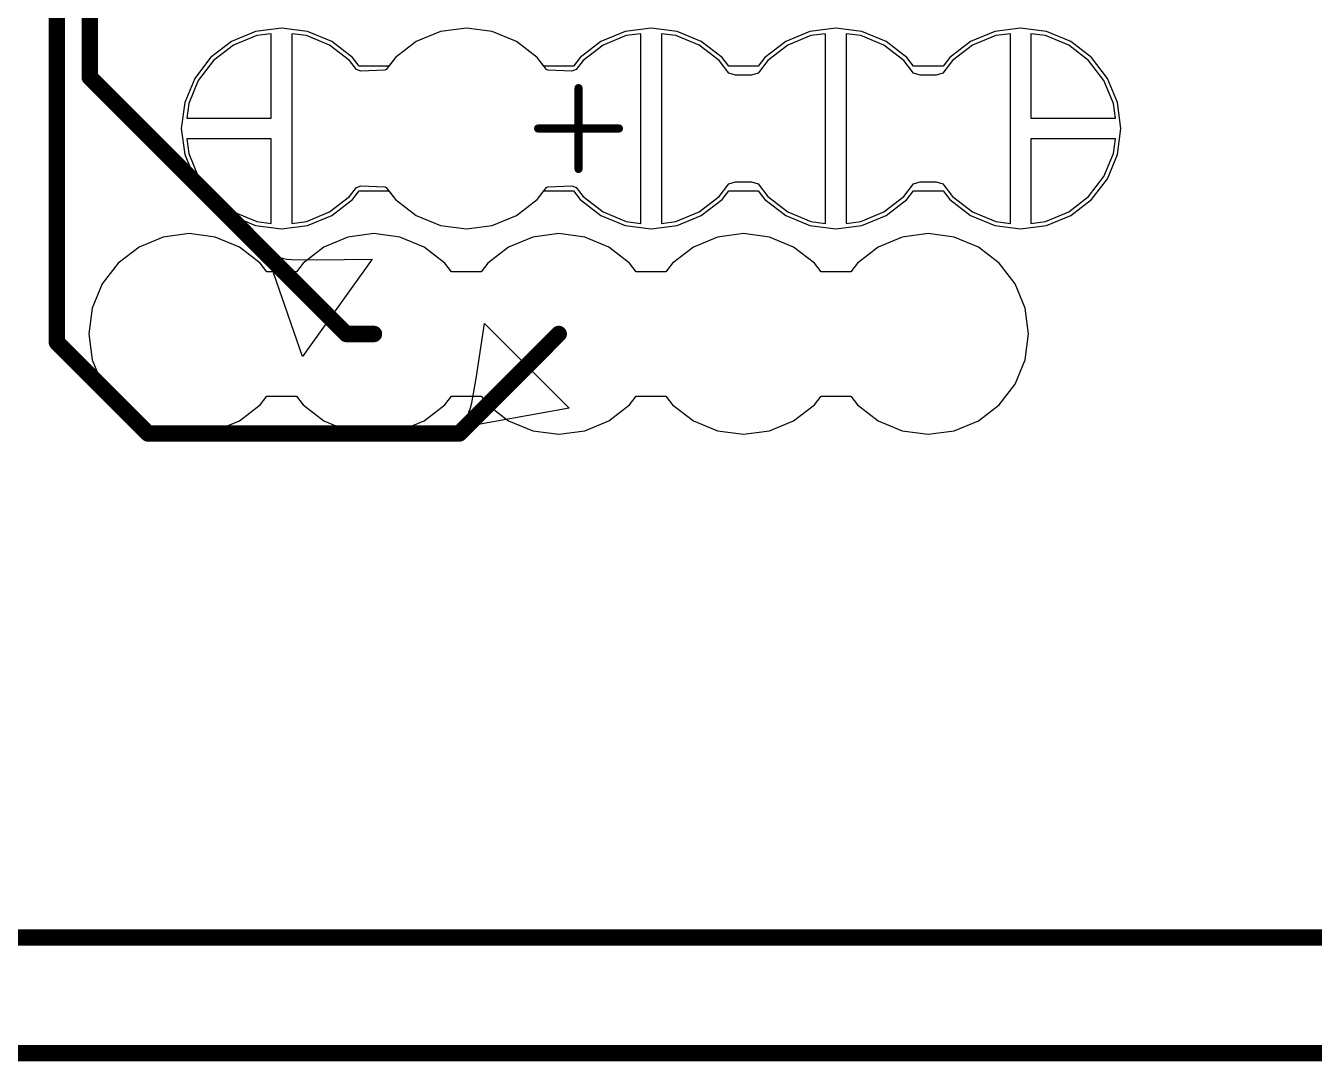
# Model space of a CAD drawing. Header units: inches. Extents: x -0.01 to 3.94, y -0.06 to 4.68.
# Drawn here: x 2.132 to 2.76, y -0.06 to 0.444 of the extents above; entities that cross this region are included whole.
import ezdxf

# ---------------------------------------------------------------- set-up
doc = ezdxf.new("R2010")
doc.units = ezdxf.units.IN
doc.header["$MEASUREMENT"] = 0
for name, color, linetype in [('Board outline', 6, 'Continuous'), ('Bottom Layer', 5, 'Continuous'), ('Bottom Solder', 6, 'Continuous'), ('Int1 -GND)', 16, 'Continuous'), ('Int2 -PWR)', 76, 'Continuous'), ('Multi-Layer', 9, 'Continuous'), ('Pad Holes', 156, 'Continuous'), ('Top Courtyard', 56, 'Continuous'), ('Top Layer', 1, 'Continuous'), ('Top Overlay', 2, 'Continuous'), ('Top Solder', 216, 'Continuous')]:
    doc.layers.add(name, color=color, linetype=linetype)

# ---------------------------------------------------------------- blocks, each defined once
blk = doc.blocks.new('66D8AC91_DC10_42D3_BF25_693004815827_553')
at = {"layer": 'Bottom Layer'}
h = blk.add_hatch(color=5, dxfattribs=at)
edge = h.paths.add_edge_path()
edge.add_arc((-0.14459, 0), 0.03642, 0, 360)
h = blk.add_hatch(color=5, dxfattribs=at)
edge = h.paths.add_edge_path()
edge.add_arc((-0.05463, 0), 0.03642, 0, 360)
h = blk.add_hatch(color=5, dxfattribs=at)
edge = h.paths.add_edge_path()
edge.add_arc((0.03534, 0), 0.03642, 0, 360)
h = blk.add_hatch(color=5, dxfattribs=at)
edge = h.paths.add_edge_path()
edge.add_arc((0.1253, 0), 0.03642, 0, 360)
h = blk.add_hatch(color=5, dxfattribs=at)
edge = h.paths.add_edge_path()
edge.add_arc((0.21526, 0), 0.03642, 0, 360)
h = blk.add_hatch(color=5, dxfattribs=at)
edge = h.paths.add_edge_path()
edge.add_arc((-0.18957, -0.1), 0.03642, 0, 360)
h = blk.add_hatch(color=5, dxfattribs=at)
edge = h.paths.add_edge_path()
edge.add_arc((-0.09961, -0.1), 0.03642, 0, 360)
h = blk.add_hatch(color=5, dxfattribs=at)
edge = h.paths.add_edge_path()
edge.add_arc((-0.00965, -0.1), 0.03642, 0, 360)
h = blk.add_hatch(color=5, dxfattribs=at)
edge = h.paths.add_edge_path()
edge.add_arc((0.08032, -0.1), 0.03642, 0, 360)
h = blk.add_hatch(color=5, dxfattribs=at)
edge = h.paths.add_edge_path()
edge.add_arc((0.17028, -0.1), 0.03642, 0, 360)
at = {"layer": 'Bottom Solder'}
h = blk.add_hatch(color=6, dxfattribs=at)
edge = h.paths.add_edge_path()
edge.add_arc((-0.14459, 0), 0.03839, 0, 360)
h = blk.add_hatch(color=6, dxfattribs=at)
edge = h.paths.add_edge_path()
edge.add_arc((-0.05463, 0), 0.03839, 0, 360)
h = blk.add_hatch(color=6, dxfattribs=at)
edge = h.paths.add_edge_path()
edge.add_arc((0.03534, 0), 0.03839, 0, 360)
h = blk.add_hatch(color=6, dxfattribs=at)
edge = h.paths.add_edge_path()
edge.add_arc((0.1253, 0), 0.03839, 0, 360)
h = blk.add_hatch(color=6, dxfattribs=at)
edge = h.paths.add_edge_path()
edge.add_arc((0.21526, 0), 0.03839, 0, 360)
h = blk.add_hatch(color=6, dxfattribs=at)
edge = h.paths.add_edge_path()
edge.add_arc((-0.18957, -0.1), 0.03839, 0, 360)
h = blk.add_hatch(color=6, dxfattribs=at)
edge = h.paths.add_edge_path()
edge.add_arc((-0.09961, -0.1), 0.03839, 0, 360)
h = blk.add_hatch(color=6, dxfattribs=at)
edge = h.paths.add_edge_path()
edge.add_arc((-0.00965, -0.1), 0.03839, 0, 360)
h = blk.add_hatch(color=6, dxfattribs=at)
edge = h.paths.add_edge_path()
edge.add_arc((0.08032, -0.1), 0.03839, 0, 360)
h = blk.add_hatch(color=6, dxfattribs=at)
edge = h.paths.add_edge_path()
edge.add_arc((0.17028, -0.1), 0.03839, 0, 360)
at = {"layer": 'Int1 -GND)'}
h = blk.add_hatch(color=7, dxfattribs=at)
edge = h.paths.add_edge_path()
edge.add_arc((-0.14459, 0), 0.03642, 0, 360)
h = blk.add_hatch(color=7, dxfattribs=at)
edge = h.paths.add_edge_path()
edge.add_arc((-0.05463, 0), 0.03642, 0, 360)
h = blk.add_hatch(color=7, dxfattribs=at)
edge = h.paths.add_edge_path()
edge.add_arc((0.03534, 0), 0.03642, 0, 360)
h = blk.add_hatch(color=7, dxfattribs=at)
edge = h.paths.add_edge_path()
edge.add_arc((0.1253, 0), 0.03642, 0, 360)
h = blk.add_hatch(color=7, dxfattribs=at)
edge = h.paths.add_edge_path()
edge.add_arc((0.21526, 0), 0.03642, 0, 360)
h = blk.add_hatch(color=7, dxfattribs=at)
edge = h.paths.add_edge_path()
edge.add_arc((-0.18957, -0.1), 0.03642, 0, 360)
h = blk.add_hatch(color=7, dxfattribs=at)
edge = h.paths.add_edge_path()
edge.add_arc((-0.09961, -0.1), 0.03642, 0, 360)
h = blk.add_hatch(color=7, dxfattribs=at)
edge = h.paths.add_edge_path()
edge.add_arc((-0.00965, -0.1), 0.03642, 0, 360)
h = blk.add_hatch(color=7, dxfattribs=at)
edge = h.paths.add_edge_path()
edge.add_arc((0.08032, -0.1), 0.03642, 0, 360)
h = blk.add_hatch(color=7, dxfattribs=at)
edge = h.paths.add_edge_path()
edge.add_arc((0.17028, -0.1), 0.03642, 0, 360)
at = {"layer": 'Int2 -PWR)'}
h = blk.add_hatch(color=7, dxfattribs=at)
edge = h.paths.add_edge_path()
edge.add_arc((-0.14459, 0), 0.03642, 0, 360)
h = blk.add_hatch(color=7, dxfattribs=at)
edge = h.paths.add_edge_path()
edge.add_arc((-0.05463, 0), 0.03642, 0, 360)
h = blk.add_hatch(color=7, dxfattribs=at)
edge = h.paths.add_edge_path()
edge.add_arc((0.03534, 0), 0.03642, 0, 360)
h = blk.add_hatch(color=7, dxfattribs=at)
edge = h.paths.add_edge_path()
edge.add_arc((0.1253, 0), 0.03642, 0, 360)
h = blk.add_hatch(color=7, dxfattribs=at)
edge = h.paths.add_edge_path()
edge.add_arc((0.21526, 0), 0.03642, 0, 360)
h = blk.add_hatch(color=7, dxfattribs=at)
edge = h.paths.add_edge_path()
edge.add_arc((-0.18957, -0.1), 0.03642, 0, 360)
h = blk.add_hatch(color=7, dxfattribs=at)
edge = h.paths.add_edge_path()
edge.add_arc((-0.09961, -0.1), 0.03642, 0, 360)
h = blk.add_hatch(color=7, dxfattribs=at)
edge = h.paths.add_edge_path()
edge.add_arc((-0.00965, -0.1), 0.03642, 0, 360)
h = blk.add_hatch(color=7, dxfattribs=at)
edge = h.paths.add_edge_path()
edge.add_arc((0.08032, -0.1), 0.03642, 0, 360)
h = blk.add_hatch(color=7, dxfattribs=at)
edge = h.paths.add_edge_path()
edge.add_arc((0.17028, -0.1), 0.03642, 0, 360)
at = {"layer": 'Multi-Layer'}
h = blk.add_hatch(color=9, dxfattribs=at)
edge = h.paths.add_edge_path()
edge.add_arc((-0.14459, 0), 0.03642, 0, 360)
h = blk.add_hatch(color=9, dxfattribs=at)
edge = h.paths.add_edge_path()
edge.add_arc((-0.05463, 0), 0.03642, 0, 360)
h = blk.add_hatch(color=9, dxfattribs=at)
edge = h.paths.add_edge_path()
edge.add_arc((0.03534, 0), 0.03642, 0, 360)
h = blk.add_hatch(color=9, dxfattribs=at)
edge = h.paths.add_edge_path()
edge.add_arc((0.1253, 0), 0.03642, 0, 360)
h = blk.add_hatch(color=9, dxfattribs=at)
edge = h.paths.add_edge_path()
edge.add_arc((0.21526, 0), 0.03642, 0, 360)
h = blk.add_hatch(color=9, dxfattribs=at)
edge = h.paths.add_edge_path()
edge.add_arc((-0.18957, -0.1), 0.03642, 0, 360)
h = blk.add_hatch(color=9, dxfattribs=at)
edge = h.paths.add_edge_path()
edge.add_arc((-0.09961, -0.1), 0.03642, 0, 360)
h = blk.add_hatch(color=9, dxfattribs=at)
edge = h.paths.add_edge_path()
edge.add_arc((-0.00965, -0.1), 0.03642, 0, 360)
h = blk.add_hatch(color=9, dxfattribs=at)
edge = h.paths.add_edge_path()
edge.add_arc((0.08032, -0.1), 0.03642, 0, 360)
h = blk.add_hatch(color=9, dxfattribs=at)
edge = h.paths.add_edge_path()
edge.add_arc((0.17028, -0.1), 0.03642, 0, 360)
at = {"layer": 'Pad Holes'}
h = blk.add_hatch(color=7, dxfattribs=at)
edge = h.paths.add_edge_path()
edge.add_arc((-0.14459, 0), 0.01969, 0, 360)
h = blk.add_hatch(color=7, dxfattribs=at)
edge = h.paths.add_edge_path()
edge.add_arc((-0.05463, 0), 0.01969, 0, 360)
h = blk.add_hatch(color=7, dxfattribs=at)
edge = h.paths.add_edge_path()
edge.add_arc((0.03534, 0), 0.01969, 0, 360)
h = blk.add_hatch(color=7, dxfattribs=at)
edge = h.paths.add_edge_path()
edge.add_arc((0.1253, 0), 0.01969, 0, 360)
h = blk.add_hatch(color=7, dxfattribs=at)
edge = h.paths.add_edge_path()
edge.add_arc((0.21526, 0), 0.01969, 0, 360)
h = blk.add_hatch(color=7, dxfattribs=at)
edge = h.paths.add_edge_path()
edge.add_arc((-0.18957, -0.1), 0.01969, 0, 360)
h = blk.add_hatch(color=7, dxfattribs=at)
edge = h.paths.add_edge_path()
edge.add_arc((-0.09961, -0.1), 0.01969, 0, 360)
h = blk.add_hatch(color=7, dxfattribs=at)
edge = h.paths.add_edge_path()
edge.add_arc((-0.00965, -0.1), 0.01969, 0, 360)
h = blk.add_hatch(color=7, dxfattribs=at)
edge = h.paths.add_edge_path()
edge.add_arc((0.08032, -0.1), 0.01969, 0, 360)
h = blk.add_hatch(color=7, dxfattribs=at)
edge = h.paths.add_edge_path()
edge.add_arc((0.17028, -0.1), 0.01969, 0, 360)
at = {"layer": 'Top Layer'}
h = blk.add_hatch(color=1, dxfattribs=at)
edge = h.paths.add_edge_path()
edge.add_arc((-0.14459, 0), 0.03642, 0, 360)
h = blk.add_hatch(color=1, dxfattribs=at)
edge = h.paths.add_edge_path()
edge.add_arc((-0.05463, 0), 0.03642, 0, 360)
h = blk.add_hatch(color=1, dxfattribs=at)
edge = h.paths.add_edge_path()
edge.add_arc((0.03534, 0), 0.03642, 0, 360)
h = blk.add_hatch(color=1, dxfattribs=at)
edge = h.paths.add_edge_path()
edge.add_arc((0.1253, 0), 0.03642, 0, 360)
h = blk.add_hatch(color=1, dxfattribs=at)
edge = h.paths.add_edge_path()
edge.add_arc((0.21526, 0), 0.03642, 0, 360)
h = blk.add_hatch(color=1, dxfattribs=at)
edge = h.paths.add_edge_path()
edge.add_arc((-0.18957, -0.1), 0.03642, 0, 360)
h = blk.add_hatch(color=1, dxfattribs=at)
edge = h.paths.add_edge_path()
edge.add_arc((-0.09961, -0.1), 0.03642, 0, 360)
h = blk.add_hatch(color=1, dxfattribs=at)
edge = h.paths.add_edge_path()
edge.add_arc((-0.00965, -0.1), 0.03642, 0, 360)
h = blk.add_hatch(color=1, dxfattribs=at)
edge = h.paths.add_edge_path()
edge.add_arc((0.08032, -0.1), 0.03642, 0, 360)
h = blk.add_hatch(color=1, dxfattribs=at)
edge = h.paths.add_edge_path()
edge.add_arc((0.17028, -0.1), 0.03642, 0, 360)
at = {"layer": 'Top Solder'}
h = blk.add_hatch(color=216, dxfattribs=at)
edge = h.paths.add_edge_path()
edge.add_arc((-0.14459, 0), 0.03839, 0, 360)
h = blk.add_hatch(color=216, dxfattribs=at)
edge = h.paths.add_edge_path()
edge.add_arc((-0.05463, 0), 0.03839, 0, 360)
h = blk.add_hatch(color=216, dxfattribs=at)
edge = h.paths.add_edge_path()
edge.add_arc((0.03534, 0), 0.03839, 0, 360)
h = blk.add_hatch(color=216, dxfattribs=at)
edge = h.paths.add_edge_path()
edge.add_arc((0.1253, 0), 0.03839, 0, 360)
h = blk.add_hatch(color=216, dxfattribs=at)
edge = h.paths.add_edge_path()
edge.add_arc((0.21526, 0), 0.03839, 0, 360)
h = blk.add_hatch(color=216, dxfattribs=at)
edge = h.paths.add_edge_path()
edge.add_arc((-0.18957, -0.1), 0.03839, 0, 360)
h = blk.add_hatch(color=216, dxfattribs=at)
edge = h.paths.add_edge_path()
edge.add_arc((-0.09961, -0.1), 0.03839, 0, 360)
h = blk.add_hatch(color=216, dxfattribs=at)
edge = h.paths.add_edge_path()
edge.add_arc((-0.00965, -0.1), 0.03839, 0, 360)
h = blk.add_hatch(color=216, dxfattribs=at)
edge = h.paths.add_edge_path()
edge.add_arc((0.08032, -0.1), 0.03839, 0, 360)
h = blk.add_hatch(color=216, dxfattribs=at)
edge = h.paths.add_edge_path()
edge.add_arc((0.17028, -0.1), 0.03839, 0, 360)
at = {"layer": 'Top Courtyard'}
for points in [[(0, -0.01969, 0.00394, 0.00394, 0), (0, 0.01968, 0.00394, 0.00394, 0)], [(-0.01968, 0, 0.00394, 0.00394, 0), (0.01969, 0, 0.00394, 0.00394, 0)]]:
    blk.add_lwpolyline(points, format="xyseb", dxfattribs=at)
for points in [[(-0.00098, 0.01968, 0.00197, 0.00197, 1), (0.00098, 0.01968, 0.00197, 0.00197, 1)], [(-0.02067, 0, 0.00197, 0.00197, 1), (-0.0187, 0, 0.00197, 0.00197, 1)], [(0.0187, 0, 0.00197, 0.00197, 1), (0.02067, 0, 0.00197, 0.00197, 1)], [(-0.00098, -0.01969, 0.00197, 0.00197, 1), (0.00098, -0.01969, 0.00197, 0.00197, 1)]]:
    blk.add_lwpolyline(points, format="xyseb", close=True, dxfattribs=at)
at = {"layer": 'Top Overlay'}
blk.add_lwpolyline([(-0.625, -0.45, 0.00787, 0.00787, 0), (0.625, -0.45, 0.00787, 0.00787, 0)], format="xyseb", dxfattribs=at)

msp = doc.modelspace()

# ---------------------------------------------------------------- linework, layer by layer
at = {"layer": 'Board outline'}
msp.add_lwpolyline([(0, 0, 0.00787, 0.00787, 0), (3.93701, 0, 0.00787, 0.00787, 0)], format="xyseb", dxfattribs=at)
at = {"layer": 'Int1 -GND)'}
for p, q in [((2.25199, 0.43986), (2.24487, 0.43892)), ((2.25199, 0.3987), (2.25199, 0.43986)), ((2.26911, 0.43892), (2.26199, 0.43986)), ((2.26199, 0.43986), (2.26199, 0.3937)), ((2.33431, 0.44087), (2.32253, 0.43599)), ((2.34695, 0.44254), (2.33431, 0.44087)), ((2.35959, 0.44087), (2.34695, 0.44254)), ((2.37137, 0.43599), (2.35959, 0.44087)), ((2.43191, 0.43986), (2.42479, 0.43892)), ((2.43191, 0.3937), (2.43191, 0.43986)), ((2.44903, 0.43892), (2.44191, 0.43986)), ((2.44191, 0.43986), (2.44191, 0.3937)), ((2.52187, 0.43986), (2.51475, 0.43892)), ((2.52187, 0.3937), (2.52187, 0.43986)), ((2.53899, 0.43892), (2.53187, 0.43986)), ((2.53187, 0.43986), (2.53187, 0.3937)), ((2.61183, 0.43986), (2.60471, 0.43892)), ((2.61183, 0.3937), (2.61183, 0.43986)), ((2.62895, 0.43892), (2.62183, 0.43986)), ((2.62183, 0.43986), (2.62183, 0.3987)), ((2.23358, 0.43425), (2.22388, 0.42681)), ((2.24487, 0.43892), (2.23358, 0.43425)), ((2.2804, 0.43425), (2.26911, 0.43892)), ((2.29009, 0.42681), (2.2804, 0.43425)), ((2.32253, 0.43599), (2.31242, 0.42823)), ((2.38148, 0.42823), (2.37137, 0.43599)), ((2.4135, 0.43425), (2.40381, 0.42681)), ((2.42479, 0.43892), (2.4135, 0.43425)), ((2.46032, 0.43425), (2.44903, 0.43892)), ((2.47002, 0.42681), (2.46032, 0.43425)), ((2.50346, 0.43425), (2.49376, 0.42681)), ((2.51475, 0.43892), (2.50346, 0.43425)), ((2.55028, 0.43425), (2.53899, 0.43892)), ((2.55998, 0.42681), (2.55028, 0.43425)), ((2.59342, 0.43425), (2.58372, 0.42681)), ((2.60471, 0.43892), (2.59342, 0.43425)), ((2.64024, 0.43425), (2.62895, 0.43892)), ((2.64994, 0.42681), (2.64024, 0.43425)), ((2.22388, 0.42681), (2.21644, 0.41711)), ((2.29345, 0.42243), (2.29009, 0.42681)), ((2.31242, 0.42823), (2.30793, 0.42239)), ((2.38596, 0.42239), (2.38148, 0.42823)), ((2.40381, 0.42681), (2.40044, 0.42243)), ((2.47478, 0.4206), (2.47002, 0.42681)), ((2.49376, 0.42681), (2.489, 0.4206)), ((2.56474, 0.4206), (2.55998, 0.42681)), ((2.58372, 0.42681), (2.57896, 0.4206)), ((2.65738, 0.41711), (2.64994, 0.42681)), ((2.29553, 0.42163), (2.29345, 0.42243)), ((2.30726, 0.42205), (2.29553, 0.42163)), ((2.30793, 0.42239), (2.30726, 0.42205)), ((2.38664, 0.42205), (2.38596, 0.42239)), ((2.39836, 0.42163), (2.38664, 0.42205)), ((2.40044, 0.42243), (2.39836, 0.42163)), ((2.47798, 0.41963), (2.47478, 0.4206)), ((2.489, 0.4206), (2.4858, 0.41963)), ((2.56794, 0.41963), (2.56474, 0.4206)), ((2.57896, 0.4206), (2.57576, 0.41963)), ((2.21644, 0.41711), (2.21177, 0.40582)), ((2.4858, 0.41963), (2.47798, 0.41963)), ((2.57576, 0.41963), (2.56794, 0.41963)), ((2.66205, 0.40582), (2.65738, 0.41711)), ((2.21177, 0.40582), (2.21083, 0.3987)), ((2.66299, 0.3987), (2.66205, 0.40582)), ((2.21083, 0.3987), (2.25199, 0.3987)), ((2.62183, 0.3987), (2.66299, 0.3987)), ((2.26199, 0.3937), (2.26199, 0.34754)), ((2.43191, 0.34754), (2.43191, 0.3937)), ((2.44191, 0.3937), (2.44191, 0.34754)), ((2.52187, 0.34754), (2.52187, 0.3937)), ((2.53187, 0.3937), (2.53187, 0.34754)), ((2.61183, 0.34754), (2.61183, 0.3937)), ((2.25199, 0.3887), (2.21083, 0.3887)), ((2.21083, 0.3887), (2.21177, 0.38158)), ((2.25199, 0.34754), (2.25199, 0.3887)), ((2.66299, 0.3887), (2.62183, 0.3887)), ((2.62183, 0.3887), (2.62183, 0.34754)), ((2.66205, 0.38158), (2.66299, 0.3887)), ((2.21177, 0.38158), (2.21644, 0.37029)), ((2.65738, 0.37029), (2.66205, 0.38158)), ((2.21644, 0.37029), (2.22388, 0.3606)), ((2.64994, 0.3606), (2.65738, 0.37029)), ((2.29009, 0.3606), (2.29345, 0.36497)), ((2.29345, 0.36497), (2.29553, 0.36577)), ((2.29553, 0.36577), (2.30726, 0.36535)), ((2.30726, 0.36535), (2.30793, 0.36501)), ((2.30793, 0.36501), (2.31242, 0.35917)), ((2.38148, 0.35917), (2.38596, 0.36501)), ((2.38596, 0.36501), (2.38664, 0.36535)), ((2.38664, 0.36535), (2.39836, 0.36577)), ((2.39836, 0.36577), (2.40044, 0.36497)), ((2.40044, 0.36497), (2.40381, 0.3606)), ((2.47002, 0.3606), (2.47478, 0.36681)), ((2.47478, 0.36681), (2.47798, 0.36777)), ((2.47798, 0.36777), (2.4858, 0.36777)), ((2.4858, 0.36777), (2.489, 0.36681)), ((2.489, 0.36681), (2.49376, 0.3606)), ((2.55998, 0.3606), (2.56474, 0.36681)), ((2.56474, 0.36681), (2.56794, 0.36777)), ((2.56794, 0.36777), (2.57576, 0.36777)), ((2.57576, 0.36777), (2.57896, 0.36681)), ((2.57896, 0.36681), (2.58372, 0.3606)), ((2.22388, 0.3606), (2.23358, 0.35316)), ((2.2804, 0.35316), (2.29009, 0.3606)), ((2.31242, 0.35917), (2.32253, 0.35141)), ((2.37137, 0.35141), (2.38148, 0.35917)), ((2.40381, 0.3606), (2.4135, 0.35316)), ((2.46032, 0.35316), (2.47002, 0.3606)), ((2.49376, 0.3606), (2.50346, 0.35316)), ((2.55028, 0.35316), (2.55998, 0.3606)), ((2.58372, 0.3606), (2.59342, 0.35316)), ((2.64024, 0.35316), (2.64994, 0.3606)), ((2.23358, 0.35316), (2.24487, 0.34848)), ((2.26911, 0.34848), (2.2804, 0.35316)), ((2.32253, 0.35141), (2.33431, 0.34653)), ((2.35959, 0.34653), (2.37137, 0.35141)), ((2.4135, 0.35316), (2.42479, 0.34848)), ((2.44903, 0.34848), (2.46032, 0.35316)), ((2.50346, 0.35316), (2.51475, 0.34848)), ((2.53899, 0.34848), (2.55028, 0.35316)), ((2.59342, 0.35316), (2.60471, 0.34848)), ((2.62895, 0.34848), (2.64024, 0.35316)), ((2.24487, 0.34848), (2.25199, 0.34754)), ((2.26199, 0.34754), (2.26911, 0.34848)), ((2.33431, 0.34653), (2.34695, 0.34487)), ((2.34695, 0.34487), (2.35959, 0.34653)), ((2.42479, 0.34848), (2.43191, 0.34754)), ((2.44191, 0.34754), (2.44903, 0.34848)), ((2.51475, 0.34848), (2.52187, 0.34754)), ((2.53187, 0.34754), (2.53899, 0.34848)), ((2.60471, 0.34848), (2.61183, 0.34754)), ((2.62183, 0.34754), (2.62895, 0.34848)), ((2.19937, 0.34087), (2.18759, 0.33599)), ((2.21201, 0.34254), (2.19937, 0.34087)), ((2.22465, 0.34087), (2.21201, 0.34254)), ((2.23643, 0.33599), (2.22465, 0.34087)), ((2.28933, 0.34087), (2.27755, 0.33599)), ((2.30197, 0.34254), (2.28933, 0.34087)), ((2.31461, 0.34087), (2.30197, 0.34254)), ((2.32639, 0.33599), (2.31461, 0.34087)), ((2.37929, 0.34087), (2.36751, 0.33599)), ((2.39193, 0.34254), (2.37929, 0.34087)), ((2.40457, 0.34087), (2.39193, 0.34254)), ((2.41635, 0.33599), (2.40457, 0.34087)), ((2.46925, 0.34087), (2.45747, 0.33599)), ((2.48189, 0.34254), (2.46925, 0.34087)), ((2.49453, 0.34087), (2.48189, 0.34254)), ((2.50631, 0.33599), (2.49453, 0.34087)), ((2.55921, 0.34087), (2.54743, 0.33599)), ((2.57185, 0.34254), (2.55921, 0.34087)), ((2.58449, 0.34087), (2.57185, 0.34254)), ((2.59627, 0.33599), (2.58449, 0.34087)), ((2.18759, 0.33599), (2.17748, 0.32823)), ((2.24654, 0.32823), (2.23643, 0.33599)), ((2.27755, 0.33599), (2.26744, 0.32823)), ((2.3365, 0.32823), (2.32639, 0.33599)), ((2.36751, 0.33599), (2.3574, 0.32823)), ((2.42646, 0.32823), (2.41635, 0.33599)), ((2.45747, 0.33599), (2.44736, 0.32823)), ((2.51642, 0.32823), (2.50631, 0.33599)), ((2.54743, 0.33599), (2.53732, 0.32823)), ((2.60638, 0.32823), (2.59627, 0.33599)), ((2.17748, 0.32823), (2.16972, 0.31812)), ((2.24978, 0.32401), (2.24654, 0.32823)), ((2.26744, 0.32823), (2.2642, 0.32401)), ((2.33974, 0.32401), (2.3365, 0.32823)), ((2.3574, 0.32823), (2.35416, 0.32401)), ((2.4297, 0.32401), (2.42646, 0.32823)), ((2.44736, 0.32823), (2.44412, 0.32401)), ((2.51966, 0.32401), (2.51642, 0.32823)), ((2.53732, 0.32823), (2.53408, 0.32401)), ((2.61414, 0.31812), (2.60638, 0.32823)), ((2.2642, 0.32401), (2.24978, 0.32401)), ((2.35416, 0.32401), (2.33974, 0.32401)), ((2.44412, 0.32401), (2.4297, 0.32401)), ((2.53408, 0.32401), (2.51966, 0.32401)), ((2.16972, 0.31812), (2.16484, 0.30634)), ((2.61902, 0.30634), (2.61414, 0.31812)), ((2.16484, 0.30634), (2.16317, 0.2937)), ((2.62069, 0.2937), (2.61902, 0.30634)), ((2.16317, 0.2937), (2.16484, 0.28106)), ((2.61902, 0.28106), (2.62069, 0.2937)), ((2.16484, 0.28106), (2.16972, 0.26928)), ((2.61414, 0.26928), (2.61902, 0.28106)), ((2.16972, 0.26928), (2.17748, 0.25917)), ((2.60638, 0.25917), (2.61414, 0.26928)), ((2.17748, 0.25917), (2.18759, 0.25141)), ((2.23643, 0.25141), (2.24654, 0.25917)), ((2.24654, 0.25917), (2.24978, 0.26339)), ((2.24978, 0.26339), (2.2642, 0.26339)), ((2.2642, 0.26339), (2.26744, 0.25917)), ((2.26744, 0.25917), (2.27755, 0.25141)), ((2.32639, 0.25141), (2.3365, 0.25917)), ((2.3365, 0.25917), (2.33974, 0.26339)), ((2.33974, 0.26339), (2.35416, 0.26339)), ((2.35416, 0.26339), (2.3574, 0.25917)), ((2.3574, 0.25917), (2.36751, 0.25141)), ((2.41635, 0.25141), (2.42646, 0.25917)), ((2.42646, 0.25917), (2.4297, 0.26339)), ((2.4297, 0.26339), (2.44412, 0.26339)), ((2.44412, 0.26339), (2.44736, 0.25917)), ((2.44736, 0.25917), (2.45747, 0.25141)), ((2.50631, 0.25141), (2.51642, 0.25917)), ((2.51642, 0.25917), (2.51966, 0.26339)), ((2.51966, 0.26339), (2.53408, 0.26339)), ((2.53408, 0.26339), (2.53732, 0.25917)), ((2.53732, 0.25917), (2.54743, 0.25141)), ((2.59627, 0.25141), (2.60638, 0.25917)), ((2.18759, 0.25141), (2.19937, 0.24653)), ((2.22465, 0.24653), (2.23643, 0.25141)), ((2.27755, 0.25141), (2.28933, 0.24653)), ((2.31461, 0.24653), (2.32639, 0.25141)), ((2.36751, 0.25141), (2.37929, 0.24653)), ((2.40457, 0.24653), (2.41635, 0.25141)), ((2.45747, 0.25141), (2.46925, 0.24653)), ((2.49453, 0.24653), (2.50631, 0.25141)), ((2.54743, 0.25141), (2.55921, 0.24653)), ((2.58449, 0.24653), (2.59627, 0.25141)), ((2.19937, 0.24653), (2.21201, 0.24487)), ((2.21201, 0.24487), (2.22465, 0.24653)), ((2.28933, 0.24653), (2.30197, 0.24487)), ((2.30197, 0.24487), (2.31461, 0.24653)), ((2.37929, 0.24653), (2.39193, 0.24487)), ((2.39193, 0.24487), (2.40457, 0.24653)), ((2.46925, 0.24653), (2.48189, 0.24487)), ((2.48189, 0.24487), (2.49453, 0.24653)), ((2.55921, 0.24653), (2.57185, 0.24487)), ((2.57185, 0.24487), (2.58449, 0.24653)), ((3.93701, 0), (0, 0))]:
    msp.add_line(p, q, dxfattribs=at)
at = {"layer": 'Int2 -PWR)'}
for p, q in [((2.24435, 0.44087), (2.23257, 0.43599)), ((2.25699, 0.44254), (2.24435, 0.44087)), ((2.26963, 0.44087), (2.25699, 0.44254)), ((2.28141, 0.43599), (2.26963, 0.44087)), ((2.33431, 0.44087), (2.32253, 0.43599)), ((2.34695, 0.44254), (2.33431, 0.44087)), ((2.35959, 0.44087), (2.34695, 0.44254)), ((2.37137, 0.43599), (2.35959, 0.44087)), ((2.42427, 0.44087), (2.41249, 0.43599)), ((2.43691, 0.44254), (2.42427, 0.44087)), ((2.44955, 0.44087), (2.43691, 0.44254)), ((2.46133, 0.43599), (2.44955, 0.44087)), ((2.51423, 0.44087), (2.50245, 0.43599)), ((2.52687, 0.44254), (2.51423, 0.44087)), ((2.53951, 0.44087), (2.52687, 0.44254)), ((2.55129, 0.43599), (2.53951, 0.44087)), ((2.60419, 0.44087), (2.59241, 0.43599)), ((2.61683, 0.44254), (2.60419, 0.44087)), ((2.62947, 0.44087), (2.61683, 0.44254)), ((2.64125, 0.43599), (2.62947, 0.44087)), ((2.23257, 0.43599), (2.22246, 0.42823)), ((2.29152, 0.42823), (2.28141, 0.43599)), ((2.32253, 0.43599), (2.31242, 0.42823)), ((2.38148, 0.42823), (2.37137, 0.43599)), ((2.41249, 0.43599), (2.40238, 0.42823)), ((2.47144, 0.42823), (2.46133, 0.43599)), ((2.50245, 0.43599), (2.49234, 0.42823)), ((2.5614, 0.42823), (2.55129, 0.43599)), ((2.59241, 0.43599), (2.5823, 0.42823)), ((2.65136, 0.42823), (2.64125, 0.43599)), ((2.22246, 0.42823), (2.2147, 0.41812)), ((2.29476, 0.42401), (2.29152, 0.42823)), ((2.31242, 0.42823), (2.30918, 0.42401)), ((2.38472, 0.42401), (2.38148, 0.42823)), ((2.40238, 0.42823), (2.39914, 0.42401)), ((2.47468, 0.42401), (2.47144, 0.42823)), ((2.49234, 0.42823), (2.4891, 0.42401)), ((2.56464, 0.42401), (2.5614, 0.42823)), ((2.5823, 0.42823), (2.57906, 0.42401)), ((2.65912, 0.41812), (2.65136, 0.42823)), ((2.30918, 0.42401), (2.29476, 0.42401)), ((2.39914, 0.42401), (2.38472, 0.42401)), ((2.4891, 0.42401), (2.47468, 0.42401)), ((2.57906, 0.42401), (2.56464, 0.42401)), ((2.2147, 0.41812), (2.20982, 0.40634)), ((2.664, 0.40634), (2.65912, 0.41812)), ((2.20982, 0.40634), (2.20815, 0.3937)), ((2.66567, 0.3937), (2.664, 0.40634)), ((2.20815, 0.3937), (2.20982, 0.38106)), ((2.664, 0.38106), (2.66567, 0.3937)), ((2.20982, 0.38106), (2.2147, 0.36928)), ((2.65912, 0.36928), (2.664, 0.38106)), ((2.2147, 0.36928), (2.22246, 0.35917)), ((2.65136, 0.35917), (2.65912, 0.36928)), ((2.22246, 0.35917), (2.23257, 0.35141)), ((2.28141, 0.35141), (2.29152, 0.35917)), ((2.29152, 0.35917), (2.29476, 0.36339)), ((2.29476, 0.36339), (2.30918, 0.36339)), ((2.30918, 0.36339), (2.31242, 0.35917)), ((2.31242, 0.35917), (2.32253, 0.35141)), ((2.37137, 0.35141), (2.38148, 0.35917)), ((2.38148, 0.35917), (2.38472, 0.36339)), ((2.38472, 0.36339), (2.39914, 0.36339)), ((2.39914, 0.36339), (2.40238, 0.35917)), ((2.40238, 0.35917), (2.41249, 0.35141)), ((2.46133, 0.35141), (2.47144, 0.35917)), ((2.47144, 0.35917), (2.47468, 0.36339)), ((2.47468, 0.36339), (2.4891, 0.36339)), ((2.4891, 0.36339), (2.49234, 0.35917)), ((2.49234, 0.35917), (2.50245, 0.35141)), ((2.55129, 0.35141), (2.5614, 0.35917)), ((2.5614, 0.35917), (2.56464, 0.36339)), ((2.56464, 0.36339), (2.57906, 0.36339)), ((2.57906, 0.36339), (2.5823, 0.35917)), ((2.5823, 0.35917), (2.59241, 0.35141)), ((2.64125, 0.35141), (2.65136, 0.35917)), ((2.23257, 0.35141), (2.24435, 0.34653)), ((2.26963, 0.34653), (2.28141, 0.35141)), ((2.32253, 0.35141), (2.33431, 0.34653)), ((2.35959, 0.34653), (2.37137, 0.35141)), ((2.41249, 0.35141), (2.42427, 0.34653)), ((2.44955, 0.34653), (2.46133, 0.35141)), ((2.50245, 0.35141), (2.51423, 0.34653)), ((2.53951, 0.34653), (2.55129, 0.35141)), ((2.59241, 0.35141), (2.60419, 0.34653)), ((2.62947, 0.34653), (2.64125, 0.35141)), ((2.24435, 0.34653), (2.25699, 0.34487)), ((2.25699, 0.34487), (2.26963, 0.34653)), ((2.33431, 0.34653), (2.34695, 0.34487)), ((2.34695, 0.34487), (2.35959, 0.34653)), ((2.42427, 0.34653), (2.43691, 0.34487)), ((2.43691, 0.34487), (2.44955, 0.34653)), ((2.51423, 0.34653), (2.52687, 0.34487)), ((2.52687, 0.34487), (2.53951, 0.34653)), ((2.60419, 0.34653), (2.61683, 0.34487)), ((2.61683, 0.34487), (2.62947, 0.34653)), ((2.19937, 0.34087), (2.18759, 0.33599)), ((2.21201, 0.34254), (2.19937, 0.34087)), ((2.22465, 0.34087), (2.21201, 0.34254)), ((2.23643, 0.33599), (2.22465, 0.34087)), ((2.28933, 0.34087), (2.27755, 0.33599)), ((2.30197, 0.34254), (2.28933, 0.34087)), ((2.31461, 0.34087), (2.30197, 0.34254)), ((2.32639, 0.33599), (2.31461, 0.34087)), ((2.37929, 0.34087), (2.36751, 0.33599)), ((2.39193, 0.34254), (2.37929, 0.34087)), ((2.40457, 0.34087), (2.39193, 0.34254)), ((2.41635, 0.33599), (2.40457, 0.34087)), ((2.46925, 0.34087), (2.45747, 0.33599)), ((2.48189, 0.34254), (2.46925, 0.34087)), ((2.49453, 0.34087), (2.48189, 0.34254)), ((2.50631, 0.33599), (2.49453, 0.34087)), ((2.55921, 0.34087), (2.54743, 0.33599)), ((2.57185, 0.34254), (2.55921, 0.34087)), ((2.58449, 0.34087), (2.57185, 0.34254)), ((2.59627, 0.33599), (2.58449, 0.34087)), ((2.18759, 0.33599), (2.17748, 0.32823)), ((2.24654, 0.32823), (2.23643, 0.33599)), ((2.27755, 0.33599), (2.26744, 0.32823)), ((2.3365, 0.32823), (2.32639, 0.33599)), ((2.36751, 0.33599), (2.3574, 0.32823)), ((2.42646, 0.32823), (2.41635, 0.33599)), ((2.45747, 0.33599), (2.44736, 0.32823)), ((2.51642, 0.32823), (2.50631, 0.33599)), ((2.54743, 0.33599), (2.53732, 0.32823)), ((2.60638, 0.32823), (2.59627, 0.33599)), ((2.17748, 0.32823), (2.16972, 0.31812)), ((2.24978, 0.32401), (2.24654, 0.32823)), ((2.26744, 0.32823), (2.2642, 0.32401)), ((2.33974, 0.32401), (2.3365, 0.32823)), ((2.3574, 0.32823), (2.35416, 0.32401)), ((2.4297, 0.32401), (2.42646, 0.32823)), ((2.44736, 0.32823), (2.44412, 0.32401)), ((2.51966, 0.32401), (2.51642, 0.32823)), ((2.53732, 0.32823), (2.53408, 0.32401)), ((2.61414, 0.31812), (2.60638, 0.32823)), ((2.2642, 0.32401), (2.24978, 0.32401)), ((2.35416, 0.32401), (2.33974, 0.32401)), ((2.44412, 0.32401), (2.4297, 0.32401)), ((2.53408, 0.32401), (2.51966, 0.32401)), ((2.16972, 0.31812), (2.16484, 0.30634)), ((2.61902, 0.30634), (2.61414, 0.31812)), ((2.16484, 0.30634), (2.16317, 0.2937)), ((2.62069, 0.2937), (2.61902, 0.30634)), ((2.16317, 0.2937), (2.16484, 0.28106)), ((2.61902, 0.28106), (2.62069, 0.2937)), ((2.16484, 0.28106), (2.16972, 0.26928)), ((2.61414, 0.26928), (2.61902, 0.28106)), ((2.16972, 0.26928), (2.17748, 0.25917)), ((2.60638, 0.25917), (2.61414, 0.26928)), ((2.17748, 0.25917), (2.18759, 0.25141)), ((2.23643, 0.25141), (2.24654, 0.25917)), ((2.24654, 0.25917), (2.24978, 0.26339)), ((2.24978, 0.26339), (2.2642, 0.26339)), ((2.2642, 0.26339), (2.26744, 0.25917)), ((2.26744, 0.25917), (2.27755, 0.25141)), ((2.32639, 0.25141), (2.3365, 0.25917)), ((2.3365, 0.25917), (2.33974, 0.26339)), ((2.33974, 0.26339), (2.35416, 0.26339)), ((2.35416, 0.26339), (2.3574, 0.25917)), ((2.3574, 0.25917), (2.36751, 0.25141)), ((2.41635, 0.25141), (2.42646, 0.25917)), ((2.42646, 0.25917), (2.4297, 0.26339)), ((2.4297, 0.26339), (2.44412, 0.26339)), ((2.44412, 0.26339), (2.44736, 0.25917)), ((2.44736, 0.25917), (2.45747, 0.25141)), ((2.50631, 0.25141), (2.51642, 0.25917)), ((2.51642, 0.25917), (2.51966, 0.26339)), ((2.51966, 0.26339), (2.53408, 0.26339)), ((2.53408, 0.26339), (2.53732, 0.25917)), ((2.53732, 0.25917), (2.54743, 0.25141)), ((2.59627, 0.25141), (2.60638, 0.25917)), ((2.18759, 0.25141), (2.19937, 0.24653)), ((2.22465, 0.24653), (2.23643, 0.25141)), ((2.27755, 0.25141), (2.28933, 0.24653)), ((2.31461, 0.24653), (2.32639, 0.25141)), ((2.36751, 0.25141), (2.37929, 0.24653)), ((2.40457, 0.24653), (2.41635, 0.25141)), ((2.45747, 0.25141), (2.46925, 0.24653)), ((2.49453, 0.24653), (2.50631, 0.25141)), ((2.54743, 0.25141), (2.55921, 0.24653)), ((2.58449, 0.24653), (2.59627, 0.25141)), ((2.19937, 0.24653), (2.21201, 0.24487)), ((2.21201, 0.24487), (2.22465, 0.24653)), ((2.28933, 0.24653), (2.30197, 0.24487)), ((2.30197, 0.24487), (2.31461, 0.24653)), ((2.37929, 0.24653), (2.39193, 0.24487)), ((2.39193, 0.24487), (2.40457, 0.24653)), ((2.46925, 0.24653), (2.48189, 0.24487)), ((2.48189, 0.24487), (2.49453, 0.24653)), ((2.55921, 0.24653), (2.57185, 0.24487)), ((2.57185, 0.24487), (2.58449, 0.24653)), ((3.93701, 0), (0, 0))]:
    msp.add_line(p, q, dxfattribs=at)
at = {"layer": 'Top Layer'}
for p, q in [((2.25305, 0.32351), (2.25717, 0.33071)), ((2.25717, 0.33071), (2.2579, 0.33041)), ((2.2579, 0.33041), (2.25944, 0.33016)), ((2.25944, 0.33016), (2.2618, 0.32997)), ((2.2618, 0.32997), (2.27376, 0.32971)), ((2.30108, 0.33011), (2.26725, 0.28272)), ((2.27376, 0.32971), (2.30108, 0.33011)), ((2.26725, 0.28272), (2.25305, 0.32351)), ((2.3518, 0.27201), (2.35587, 0.29883)), ((2.35587, 0.29883), (2.39706, 0.25765)), ((2.34957, 0.2602), (2.3518, 0.27201)), ((2.34848, 0.25626), (2.34898, 0.25783)), ((2.34898, 0.25783), (2.34957, 0.2602)), ((2.39706, 0.25765), (2.35371, 0.24983)), ((2.34805, 0.25548), (2.34848, 0.25626)), ((2.35371, 0.24983), (2.34805, 0.25548))]:
    msp.add_line(p, q, dxfattribs=at)
for points in [[(2.14759, 0.28965, 0.008, 0.008, 0), (2.14759, 0.59397, 0.008, 0.008, 0)], [(2.16359, 0.41863, 0.008, 0.008, 0), (2.16359, 0.51376, 0.008, 0.008, 0)], [(2.16359, 0.41863, 0.008, 0.008, 0), (2.28852, 0.2937, 0.008, 0.008, 0)], [(2.28852, 0.2937, 0.008, 0.008, 0), (2.30197, 0.2937, 0.008, 0.008, 0)], [(2.34351, 0.24528, 0.008, 0.008, 0), (2.39193, 0.2937, 0.008, 0.008, 0)], [(2.14759, 0.28965, 0.008, 0.008, 0), (2.19195, 0.24528, 0.008, 0.008, 0)], [(2.19195, 0.24528, 0.008, 0.008, 0), (2.34351, 0.24528, 0.008, 0.008, 0)]]:
    msp.add_lwpolyline(points, format="xyseb", dxfattribs=at)
for points in [[(2.16159, 0.41863, 0.004, 0.004, 1), (2.16559, 0.41863, 0.004, 0.004, 1)], [(2.16159, 0.41863, 0.004, 0.004, 1), (2.16559, 0.41863, 0.004, 0.004, 1)], [(2.28652, 0.2937, 0.004, 0.004, 1), (2.29052, 0.2937, 0.004, 0.004, 1)], [(2.28652, 0.2937, 0.004, 0.004, 1), (2.29052, 0.2937, 0.004, 0.004, 1)], [(2.29997, 0.2937, 0.004, 0.004, 1), (2.30397, 0.2937, 0.004, 0.004, 1)], [(2.38993, 0.2937, 0.004, 0.004, 1), (2.39393, 0.2937, 0.004, 0.004, 1)], [(2.14559, 0.28965, 0.004, 0.004, 1), (2.14959, 0.28965, 0.004, 0.004, 1)], [(2.14559, 0.28965, 0.004, 0.004, 1), (2.14959, 0.28965, 0.004, 0.004, 1)], [(2.18995, 0.24528, 0.004, 0.004, 1), (2.19395, 0.24528, 0.004, 0.004, 1)], [(2.18995, 0.24528, 0.004, 0.004, 1), (2.19395, 0.24528, 0.004, 0.004, 1)], [(2.34151, 0.24528, 0.004, 0.004, 1), (2.34551, 0.24528, 0.004, 0.004, 1)], [(2.34151, 0.24528, 0.004, 0.004, 1), (2.34551, 0.24528, 0.004, 0.004, 1)]]:
    msp.add_lwpolyline(points, format="xyseb", close=True, dxfattribs=at)

# ---------------------------------------------------------------- block references
at = {"rotation": 360}
msp.add_blockref('66D8AC91_DC10_42D3_BF25_693004815827_553', (2.40157, 0.3937), dxfattribs=at)

doc.saveas('drawing.dxf')
